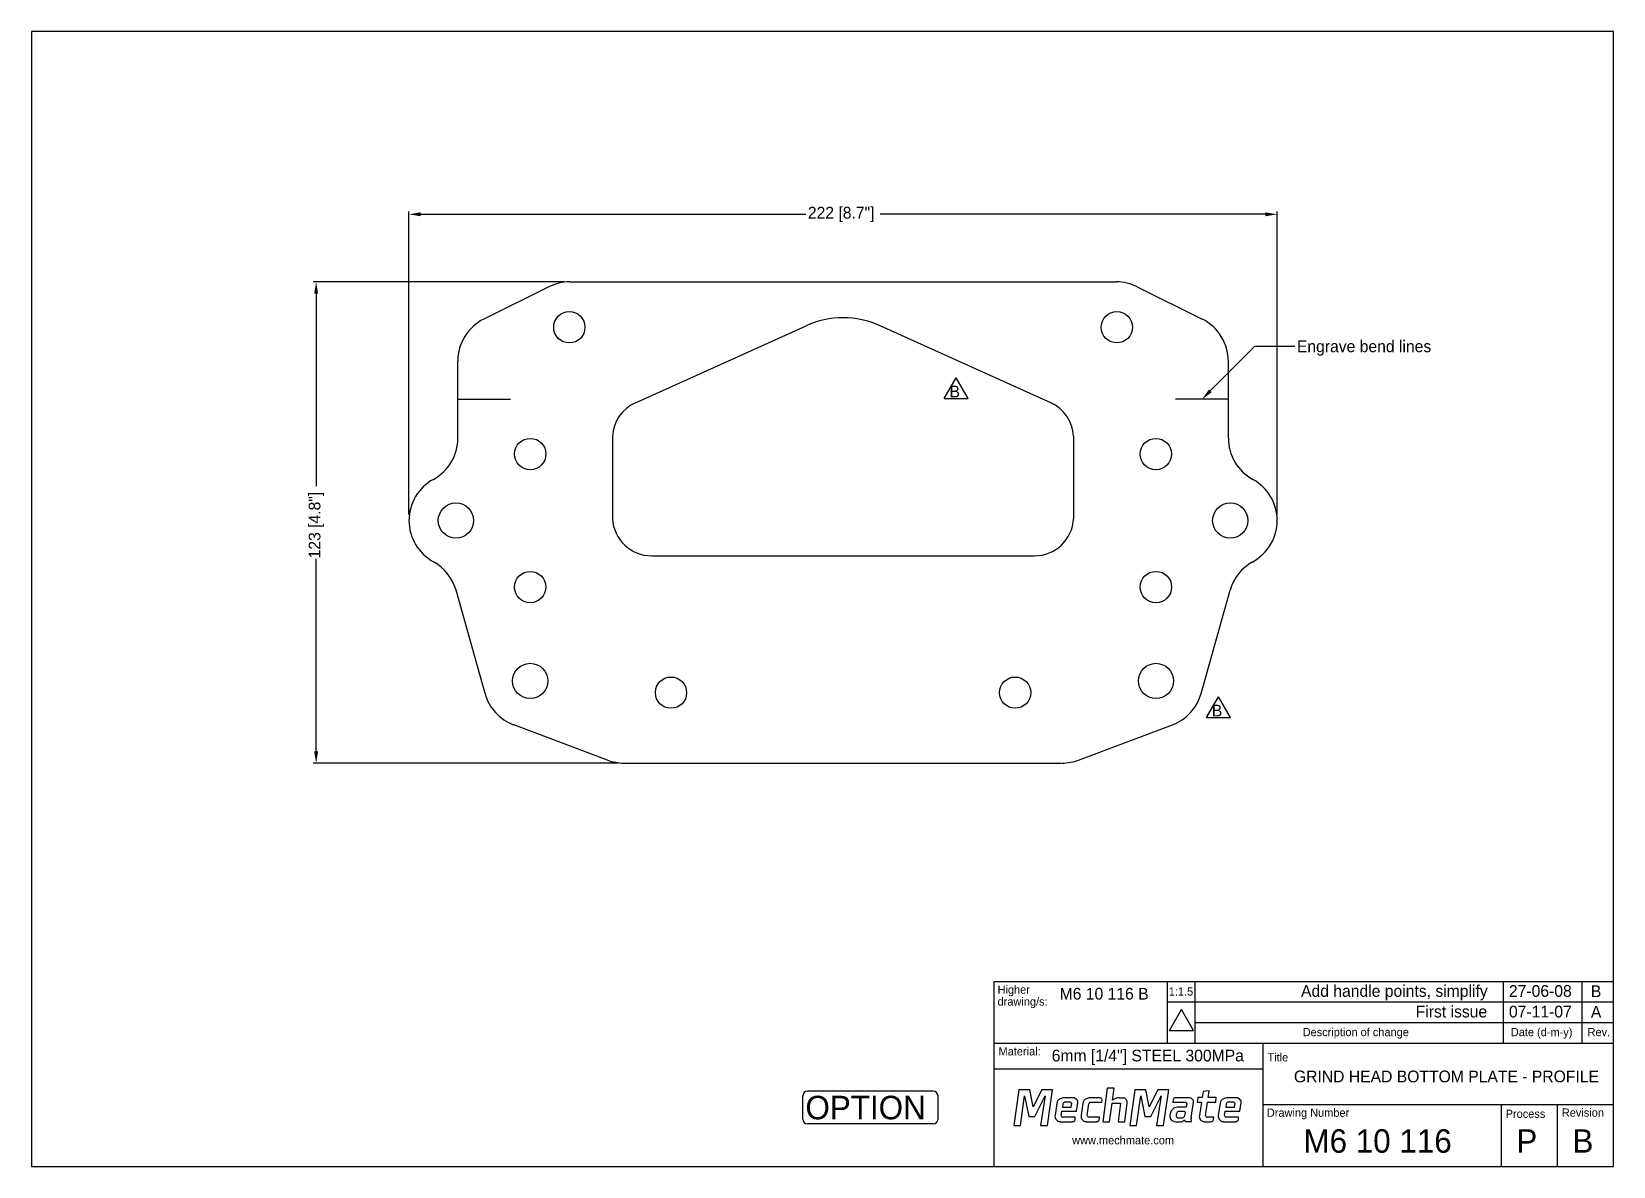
# Model space of a CAD drawing. Extents: x 220 to 624, y 370 to 660.
import ezdxf
from ezdxf.enums import TextEntityAlignment as Align

# ---------------------------------------------------------------- set-up
doc = ezdxf.new("R2010")
doc.units = 0
doc.header["$LTSCALE"] = 10
doc.layers.get('0').update_dxf_attribs({"color": 221, "linetype": 'CONTINUOUS'})
doc.layers.get('DEFPOINTS').update_dxf_attribs({"linetype": 'CONTINUOUS'})
for name, color, linetype in [('01_FRAME', 4, 'CONTINUOUS'), ('50_DIMENSIONS', 7, 'CONTINUOUS'), ('62_TEXT', 7, 'CONTINUOUS')]:
    doc.layers.add(name, color=color, linetype=linetype)
doc.styles.add('MECHTRONICS', font='txt', dxfattribs={"height": 3})
doc.dimstyles.get("Standard").update_dxf_attribs({"dimtxt": 0.18, "dimasz": 0.18, "dimexe": 0.18, "dimexo": 0.0625, "dimgap": 0.09, "dimtad": 0, "dimtih": 1, "dimtoh": 1, "dimzin": 0, "dimcen": 0.09, "dimazin": 3, "dimtfac": 1, "dimtofl": 0, "dimtmove": 0, "dimatfit": 3})

# ---------------------------------------------------------------- blocks, each defined once
blk = doc.blocks.new('*U3')
at = {"layer": '50_DIMENSIONS'}
blk.add_lwpolyline([(521.15, 568.23), (532.57, 579.65), (542.74, 579.65)], dxfattribs=at)
blk.add_solid([(521.51, 567.88), (519.03, 566.11), (520.8, 568.59)], dxfattribs=at)
blk = doc.blocks.new('*U4')
at = {"layer": '50_DIMENSIONS', "style": 'MECHTRONICS'}
blk.add_text('Engrave bend lines', height=3, dxfattribs=at).set_placement((543.3, 578.15))
blk = doc.blocks.new('*U6')
at = {"layer": '50_DIMENSIONS', "color": 0, "style": 'MECHTRONICS'}
blk.add_text('123 [4.8"]', height=3, rotation=90, dxfattribs=at).set_placement((293.61, 525.42))
blk = doc.blocks.new('*D0')
at = {"layer": '50_DIMENSIONS', "color": 7}
for p, q in [((355.85, 596.11), (291.77, 596.11)), ((292.52, 593.11), (292.52, 543.94)), ((292.52, 476.11), (292.52, 525.29)), ((369.75, 473.11), (291.77, 473.11))]:
    blk.add_line(p, q, dxfattribs=at)
for points in [[(292.02, 593.11), (293.02, 593.11), (292.52, 596.11)], [(292.02, 476.11), (293.02, 476.11), (292.52, 473.11)]]:
    blk.add_solid(points, dxfattribs=at)
at = {"layer": 'DEFPOINTS', "color": 0}
for p in [(292.52, 596.11), (357.35, 596.11), (371.25, 473.11)]:
    blk.add_point(p, dxfattribs=at)
at = {"layer": '50_DIMENSIONS'}
blk.add_blockref('*U6', (0, 0), dxfattribs=at)
blk = doc.blocks.new('*U5')
at = {"layer": '50_DIMENSIONS', "color": 0, "style": 'MECHTRONICS'}
blk.add_text('222 [8.7"]', height=3, dxfattribs=at).set_placement((418.25, 612.31))
blk = doc.blocks.new('*D1')
at = {"layer": '50_DIMENSIONS', "color": 7}
for p, q in [((316.25, 536.61), (316.25, 614.15)), ((319.25, 613.4), (417.74, 613.4)), ((535.25, 613.4), (436.77, 613.4)), ((538.25, 536.61), (538.25, 614.15))]:
    blk.add_line(p, q, dxfattribs=at)
for points in [[(319.25, 613.9), (319.25, 612.9), (316.25, 613.4)], [(535.25, 613.9), (535.25, 612.9), (538.25, 613.4)]]:
    blk.add_solid(points, dxfattribs=at)
at = {"layer": 'DEFPOINTS', "color": 0}
for p in [(538.25, 613.4), (316.25, 535.11), (538.25, 535.11)]:
    blk.add_point(p, dxfattribs=at)
at = {"layer": '50_DIMENSIONS'}
blk.add_blockref('*U5', (0, 0), dxfattribs=at)

msp = doc.modelspace()

# ---------------------------------------------------------------- linework, layer by layer
at = {"color": 2}
for p, q in [((352.01, 594.86), (335.402, 586.614)), ((357.347, 596.112), (497.16, 596.112)), ((502.497, 594.86), (519.105, 586.614)), ((374.169, 565.227), (417.792, 584.916)), ((480.338, 565.227), (436.716, 584.916)), ((328.739, 556.17), (328.739, 575.866)), ((525.769, 556.17), (525.769, 575.866)), ((368.299, 556.665), (368.299, 535.56)), ((486.208, 556.665), (486.208, 535.56)), ((378.283, 526.112), (476.224, 526.112)), ((335.699, 490.874), (328.293, 517.294)), ((518.808, 490.874), (526.214, 517.294)), ((367.04, 473.876), (343.04, 482.876)), ((487.467, 473.876), (511.467, 482.876)), ((371.254, 473.112), (483.109, 473.112))]:
    msp.add_line(p, q, dxfattribs=at)
for p, q in [((328.739, 566.112), (342.215, 566.112)), ((525.769, 566.112), (512.292, 566.112))]:
    msp.add_line(p, q)
for centre, radius in [((357.254, 584.509), 4), ((497.254, 584.509), 4), ((347.267, 552.112), 4), ((507.24, 552.112), 4), ((328.254, 535.112), 4.5), ((526.254, 535.112), 4.5), ((347.254, 518.112), 4), ((507.254, 518.112), 4), ((347.254, 494.112), 4.5), ((507.254, 494.112), 4.5), ((383.254, 491.112), 4), ((471.254, 491.112), 4)]:
    msp.add_circle(centre, radius, dxfattribs=at)
for centre, radius, start, end in [((357.347, 584.112), 12, 90, 116.4049), ((497.16, 584.112), 12, 63.5951, 90), ((340.739, 575.866), 12, 116.4049, 180), ((427.254, 563.952), 23, 65.70781, 114.29219), ((513.769, 575.866), 12, 0, 63.5951), ((378.283, 556.112), 10, 114.29219, 176.83228), ((476.224, 556.112), 10, 3.16772, 65.70781), ((316.739, 556.17), 12, 298.67183, 0), ((537.769, 556.17), 12, 180, 241.32817), ((328.254, 535.112), 12, 118.67183, 241.32817), ((526.254, 535.112), 12, 298.67183, 61.32817), ((378.283, 536.112), 10, 183.16772, 270), ((476.224, 536.112), 10, 270, 356.83228), ((316.739, 514.055), 12, 15.65828, 61.32817), ((537.769, 514.055), 12, 118.67183, 164.34172), ((347.254, 494.112), 12, 195.65828, 249.44395), ((507.254, 494.112), 12, 290.55605, 344.34172), ((371.254, 485.112), 12, 249.44395, 270), ((483.254, 485.112), 12, 270, 290.55605)]:
    msp.add_arc(centre, radius, start, end, dxfattribs=at)
at = {"layer": '01_FRAME', "color": 4}
for p, q in [((219.769, 660.093), (219.769, 370.013)), ((624.219, 660.093), (219.769, 660.093)), ((624.219, 370.013), (624.219, 660.093)), ((465.854, 370.013), (465.854, 417.302)), ((465.854, 417.302), (510.224, 417.302)), ((510.224, 401.484), (510.224, 417.302)), ((465.854, 401.484), (510.224, 401.484)), ((510.224, 401.484), (624.219, 401.484)), ((534.619, 401.484), (534.619, 370.013)), ((465.854, 394.964), (534.619, 394.964)), ((534.619, 385.818), (624.219, 385.818)), ((219.769, 370.013), (624.219, 370.013))]:
    msp.add_line(p, q, dxfattribs=at)
at = {"layer": '01_FRAME', "color": 7}
for p, q in [((453.122, 566.286), (456.188, 571.596)), ((459.254, 566.286), (456.188, 571.596)), ((453.122, 566.286), (459.254, 566.286)), ((520.193, 484.72), (523.259, 490.03)), ((526.325, 484.72), (523.259, 490.03)), ((520.193, 484.72), (526.325, 484.72)), ((510.738, 404.766), (513.804, 410.076)), ((516.87, 404.766), (513.804, 410.076)), ((510.738, 404.766), (516.87, 404.766)), ((472.192, 389.58), (470.897, 380.425)), ((475.005, 389.58), (472.192, 389.58)), ((475.836, 385.207), (475.005, 389.58)), ((478.047, 389.58), (475.836, 385.207)), ((480.82, 389.58), (478.047, 389.58)), ((479.508, 380.425), (480.82, 389.58)), ((494.784, 389.968), (493.717, 381.411)), ((496.531, 389.968), (494.784, 389.968)), ((496.166, 386.904), (496.531, 389.968)), ((501.888, 389.58), (500.593, 380.425)), ((504.701, 389.58), (501.888, 389.58)), ((505.532, 385.207), (504.701, 389.58)), ((507.743, 389.58), (505.532, 385.207)), ((510.516, 389.58), (507.743, 389.58)), ((509.204, 380.425), (510.516, 389.58)), ((519.291, 389.169), (519.047, 387.593)), ((520.846, 389.346), (519.291, 389.169)), ((520.592, 387.593), (520.846, 389.346)), ((472.581, 380.425), (473.664, 388.047)), ((473.664, 388.047), (474.73, 382.799)), ((476.26, 382.799), (478.924, 388.013)), ((478.924, 388.013), (477.732, 380.425)), ((481.93, 386.189), (481.446, 383.006)), ((483.45, 385.956), (483.354, 385.151)), ((483.354, 385.151), (485.591, 385.151)), ((486.035, 387.55), (483.799, 387.55)), ((485.316, 386.39), (483.889, 386.39)), ((485.591, 385.151), (485.715, 386.051)), ((486.983, 384.16), (487.307, 386.336)), ((488.59, 386.189), (488.22, 383.698)), ((489.709, 382.972), (490.112, 385.959)), ((492.742, 387.55), (490.458, 387.55)), ((490.55, 386.397), (493.459, 386.397)), ((493.459, 386.397), (493.523, 386.796)), ((495.352, 381.411), (496.026, 386.186)), ((496.026, 386.186), (498.195, 386.186)), ((498.195, 386.186), (497.591, 381.411)), ((497.921, 387.55), (498.877, 387.55)), ((499.297, 381.411), (499.907, 386.238)), ((502.277, 380.425), (503.36, 388.047)), ((503.36, 388.047), (504.426, 382.799)), ((505.956, 382.799), (508.62, 388.013)), ((508.62, 388.013), (507.428, 380.425)), ((511.685, 387.063), (511.616, 386.395)), ((511.616, 386.395), (514.733, 386.395)), ((515.588, 387.571), (512.4, 387.571)), ((515.007, 385.126), (512.792, 385.126)), ((515.122, 385.956), (515.007, 385.126)), ((515.131, 386.056), (515.122, 385.956)), ((516.273, 382.498), (516.86, 386.356)), ((517.954, 387.593), (517.755, 386.463)), ((517.755, 386.463), (518.885, 386.463)), ((519.047, 387.593), (517.954, 387.593)), ((518.885, 386.463), (518.355, 383.003)), ((519.958, 382.968), (520.454, 386.463)), ((520.454, 386.463), (522.53, 386.463)), ((522.669, 387.593), (520.592, 387.593)), ((522.53, 386.463), (522.669, 387.593)), ((523.686, 386.189), (523.202, 383.006)), ((525.206, 385.956), (525.11, 385.151)), ((525.11, 385.151), (527.347, 385.151)), ((527.791, 387.55), (525.555, 387.55)), ((527.072, 386.39), (525.645, 386.39)), ((527.347, 385.151), (527.471, 386.051)), ((528.739, 384.16), (529.063, 386.336)), ((470.897, 380.425), (472.581, 380.425)), ((474.73, 382.799), (476.26, 382.799)), ((477.732, 380.425), (479.508, 380.425)), ((482.761, 381.438), (485.861, 381.438)), ((483.051, 382.972), (483.199, 384.16)), ((483.199, 384.16), (486.983, 384.16)), ((486.636, 382.614), (483.568, 382.614)), ((486.567, 381.945), (486.636, 382.614)), ((486.983, 384.16), (486.983, 384.16)), ((488.22, 383.698), (488.105, 383.006)), ((489.42, 381.438), (490.62, 381.438)), ((490.62, 382.614), (490.227, 382.614)), ((492.846, 382.614), (490.62, 382.614)), ((490.62, 381.438), (492.059, 381.438)), ((492.765, 381.945), (492.834, 382.545)), ((492.834, 382.545), (492.846, 382.614)), ((493.717, 381.411), (495.352, 381.411)), ((493.717, 381.411), (493.717, 381.411)), ((497.591, 381.411), (499.297, 381.411)), ((500.593, 380.425), (502.277, 380.425)), ((504.426, 382.799), (505.956, 382.799)), ((507.428, 380.425), (509.204, 380.425)), ((512.354, 381.436), (513.831, 381.436)), ((512.931, 382.424), (514.042, 382.402)), ((514.414, 384.061), (513.233, 384.061)), ((514.639, 382.981), (514.773, 383.722)), ((514.73, 381.459), (516.322, 381.459)), ((516.322, 381.459), (516.262, 382.141)), ((519.67, 381.435), (521.271, 381.435)), ((519.67, 381.435), (519.785, 381.435)), ((522.046, 382.611), (520.476, 382.611)), ((521.977, 381.942), (522.046, 382.611)), ((524.517, 381.438), (527.617, 381.438)), ((524.807, 382.972), (524.955, 384.16)), ((524.955, 384.16), (528.739, 384.16)), ((528.393, 382.614), (525.324, 382.614)), ((528.323, 381.945), (528.393, 382.614)), ((528.739, 384.16), (528.739, 384.16))]:
    msp.add_line(p, q, dxfattribs=at)
at = {"layer": '01_FRAME', "color": 8}
for p, q in [((510.224, 417.302), (624.219, 417.302)), ((517.31, 401.484), (517.31, 417.365)), ((596.127, 401.484), (596.127, 417.352)), ((616.214, 401.484), (616.214, 417.352)), ((510.224, 412.034), (624.219, 412.034)), ((517.31, 406.765), (624.219, 406.765)), ((595.502, 385.818), (595.502, 370.013)), ((609.861, 385.818), (609.861, 370.013))]:
    msp.add_line(p, q, dxfattribs=at)
at = {"layer": '01_FRAME', "color": 7}
for centre, radius, start, end in [((483.391, 385.957), 1.479, 116.43431, 170.97375), ((483.88, 384.973), 2.578, 91.80945, 116.43431), ((483.979, 385.88), 0.534, 129.97887, 171.82155), ((483.902, 385.99), 0.4, 91.82976, 131.7115), ((485.336, 385.98), 0.411, 41.69426, 92.74167), ((485.43, 386.064), 0.285, 357.49651, 41.69426), ((485.886, 385.897), 1.66, 44.53258, 84.85299), ((486.456, 386.458), 0.86, 351.79615, 44.53258), ((490.051, 385.957), 1.479, 116.43431, 170.97375), ((490.54, 384.973), 2.578, 91.80945, 116.43431), ((490.64, 385.886), 0.534, 129.97887, 171.82155), ((490.563, 385.997), 0.4, 91.82976, 131.7115), ((492.765, 386.768), 0.783, 29.01714, 91.67004), ((492.916, 386.851), 0.61, 354.75279, 29.01714), ((496.723, 386.577), 0.646, 118.12841, 149.55028), ((498.036, 384.12), 3.432, 91.93371, 118.12841), ((498.891, 386.777), 0.773, 57.03057, 91.05842), ((498.598, 386.325), 1.311, 356.16226, 57.03057), ((512.833, 383.226), 1.9, 91.21139, 150.30133), ((512.191, 386.981), 0.513, 130.98421, 170.70616), ((512.398, 386.742), 0.829, 89.86228, 130.98421), ((514.753, 385.984), 0.411, 41.69426, 92.74167), ((514.847, 386.068), 0.285, 357.49651, 41.69426), ((515.439, 385.918), 1.66, 44.53258, 84.85299), ((516.01, 386.479), 0.86, 351.79615, 44.53258), ((525.147, 385.957), 1.479, 116.43431, 170.97375), ((525.636, 384.973), 2.578, 91.80945, 116.43431), ((525.735, 385.88), 0.534, 129.97887, 171.82155), ((525.658, 385.99), 0.4, 91.82976, 131.7115), ((527.092, 385.98), 0.411, 41.69426, 92.74167), ((527.186, 386.064), 0.285, 357.49651, 41.69426), ((527.642, 385.897), 1.66, 44.53258, 84.85299), ((528.212, 386.458), 0.86, 351.79615, 44.53258), ((482.866, 382.825), 1.432, 172.72156, 213.37814), ((482.784, 382.771), 1.333, 213.37814, 269.02243), ((483.359, 382.974), 0.309, 180.44368, 242.05495), ((483.565, 383.362), 0.748, 242.05495, 270.25019), ((485.857, 382.273), 0.835, 269.68812, 309.8516), ((486.068, 382.019), 0.504, 309.8516, 351.61013), ((489.525, 382.825), 1.432, 172.72156, 213.37814), ((489.443, 382.771), 1.333, 213.37814, 269.02243), ((490.018, 382.974), 0.309, 180.44368, 242.05495), ((490.223, 383.362), 0.748, 242.05495, 270.25019), ((492.055, 382.273), 0.835, 269.68812, 309.8516), ((492.266, 382.019), 0.504, 309.8516, 351.61013), ((512.572, 382.913), 1.75, 172.84077, 205.63065), ((513.611, 382.782), 2.797, 150.30133, 172.84077), ((511.854, 382.568), 0.952, 205.63065, 237.51102), ((512.483, 383.557), 2.125, 237.51102, 266.51006), ((514.125, 383.007), 1.669, 164.78825, 186.82015), ((512.856, 382.844), 0.389, 185.1713, 236.50138), ((507.049, 385.039), 5.694, 343.74206, 345.59023), ((513.097, 383.465), 0.556, 126.79742, 163.58375), ((512.963, 383.006), 0.583, 236.50138, 266.8299), ((513.224, 383.283), 0.778, 89.35534, 126.25018), ((513.639, 382.505), 1.086, 280.14162, 328.8639), ((513.927, 383.093), 0.701, 279.45656, 324.9294), ((514.395, 383.651), 0.411, 41.69426, 92.74167), ((513.709, 383.246), 0.967, 324.9294, 344.11882), ((516.147, 382.2), 1.599, 189.25185, 207.62546), ((514.489, 383.735), 0.285, 357.49651, 41.69426), ((517.756, 382.273), 1.5, 171.34562, 185.04353), ((519.775, 382.822), 1.432, 172.72156, 213.37814), ((519.692, 382.767), 1.333, 213.37814, 269.02243), ((520.267, 382.971), 0.309, 180.44368, 242.05495), ((520.473, 383.358), 0.748, 242.05495, 270.25019), ((521.266, 382.269), 0.835, 269.68812, 309.8516), ((521.478, 382.016), 0.504, 309.8516, 351.61013), ((524.622, 382.825), 1.432, 172.72156, 213.37814), ((524.54, 382.771), 1.333, 213.37814, 269.02243), ((525.115, 382.974), 0.309, 180.44368, 242.05495), ((525.321, 383.362), 0.748, 242.05495, 270.25019), ((527.613, 382.273), 0.835, 269.68812, 309.8516), ((527.825, 382.019), 0.504, 309.8516, 351.61013)]:
    msp.add_arc(centre, radius, start, end, dxfattribs=at)
at = {"layer": '62_TEXT', "color": 40}
for p, q in [((450.331, 389.225), (418.143, 389.225)), ((416.943, 382.068), (416.943, 388.025)), ((451.531, 382.068), (451.531, 388.025)), ((450.331, 380.868), (418.143, 380.868))]:
    msp.add_line(p, q, dxfattribs=at)
for centre, start, end in [((418.143, 388.025), 90, 180), ((450.331, 388.025), 0, 90), ((418.143, 382.068), 180, 270), ((450.331, 382.068), 270, 0)]:
    msp.add_arc(centre, 1.2, start, end, dxfattribs=at)

# ---------------------------------------------------------------- block references
at = {"layer": '50_DIMENSIONS'}
for name in ['*U3', '*U4']:
    msp.add_blockref(name, (0, 0), dxfattribs=at)

# ---------------------------------------------------------------- texts
at = {"layer": '01_FRAME', "color": 7, "style": 'MECHTRONICS'}
for s, p in [('B', (454.474, 566.592)), ('B', (521.544, 485.026)), ('Add handle points, simplify', (544.354, 413.349)), ('B', (618.464, 413.278)), ('First issue', (573.672, 408.08)), ('A', (618.464, 408.009))]:
    msp.add_text(s, height=3, dxfattribs=at).set_placement(p)
at = {"layer": '01_FRAME', "color": 8, "style": 'MECHTRONICS'}
for s, p in [('drawing/s:', (466.761, 411.102)), ('Higher', (466.761, 414.143)), ('1:1.5', (510.531, 413.668)), ('Description of change', (544.77, 403.294)), ('Date (d-m-y)', (597.994, 403.294)), ('Rev.', (617.62, 403.294)), ('Material:', (467.015, 398.371)), ('Title', (535.78, 396.848)), ('Drawing Number', (535.609, 382.686)), ('Process', (596.677, 382.406)), ('Revision', (611.035, 382.709)), ('www.mechmate.com', (485.824, 375.643))]:
    msp.add_text(s, height=2.1, dxfattribs=at).set_placement(p)
at = {"layer": '62_TEXT', "style": 'MECHTRONICS'}
for s, height, p in [('M6 10 116 B', 3, (482.629, 412.65)), ('27-06-08', 3, (597.517, 413.349)), ('07-11-07', 3, (597.517, 408.08)), ('6mm [1/4"] STEEL 300MPa', 3, (480.601, 396.843)), ('M6 10 116 ', 6, (544.98, 373.502)), ('P', 6, (599.408, 373.502)), ('B', 6, (613.766, 373.502))]:
    msp.add_text(s, height=height, dxfattribs=at).set_placement(p)
msp.add_text('GRIND HEAD BOTTOM PLATE - PROFILE', height=3, dxfattribs=at).set_placement((581.536, 391.499), align=Align.CENTER)
at = {"layer": '62_TEXT', "color": 1, "style": 'MECHTRONICS'}
msp.add_text('OPTION', height=6, dxfattribs=at).set_placement((417.634, 382.048))

# ---------------------------------------------------------------- dimensions: what is measured, and where the dimension line sits
at = {"layer": '50_DIMENSIONS'}
dim = msp.add_linear_dim(base=(538.254, 613.402), p1=(316.254, 535.112), p2=(538.254, 535.112), dimstyle='Standard', dxfattribs=at)
dim.commit()
dim.dimension.update_dxf_attribs({"geometry": '*D1', "text_midpoint": (427.254, 613.402)})
dim = msp.add_linear_dim(base=(292.516, 596.112), p1=(371.254, 473.112), p2=(357.347, 596.112), angle=90, dimstyle='Standard', dxfattribs=at)
dim.commit()
dim.dimension.update_dxf_attribs({"geometry": '*D0', "text_midpoint": (292.516, 534.612)})

doc.saveas('drawing.dxf')
